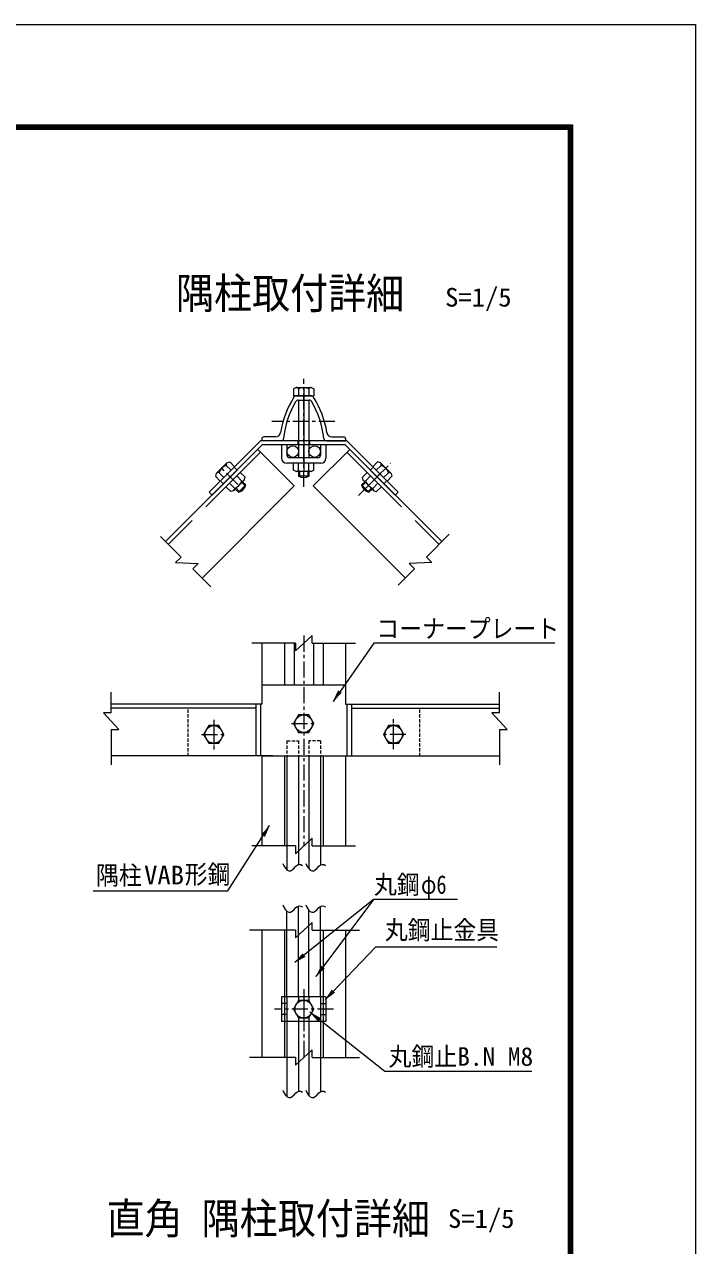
# Model space of a CAD drawing. Units: millimetres, scale not verified, with parts at other scales. Extents: x -4455 to 4455, y -3150 to 3150.
# Drawn here: x 2892 to 4455, y 308 to 3150 of the extents above; entities that cross this region are included whole.
import ezdxf
from ezdxf.enums import TextEntityAlignment as Align

# ---------------------------------------------------------------- set-up
doc = ezdxf.new("R2010")
doc.units = ezdxf.units.MM
doc.header["$LTSCALE"] = 30
for name, pattern in [('DASHED', [7.5, 6, -1.5]), ('USER1', [2, 1.25, -0.25, 0.25, -0.25]), ('USER2', [0.375, 0.25, -0.125]), ('USER3', [4.7625, 3.175, -1.5875])]:
    doc.linetypes.add(name, pattern=pattern)
doc.layers.add('0-0_7詳細', color=7, linetype='Continuous', lineweight=18)
doc.layers.add('0-E_D-TTL', color=7, linetype='Continuous', lineweight=9)
doc.styles.add('ＭＳ ゴシック', font='')
doc.styles.get('ＭＳ ゴシック').set_extended_font_data('MS Gothic')

msp = doc.modelspace()

# ---------------------------------------------------------------- linework, layer by layer
at = {"layer": '0-0_7詳細', "lineweight": 9}
for p, q in [((3524.62, 2305.24), (3518.74, 2301.84)), ((3524.62, 2305.24), (3559.9, 2305.24)), ((3559.9, 2305.24), (3565.78, 2301.84)), ((3518.74, 2301.84), (3518.74, 2286.04)), ((3518.74, 2286.04), (3565.78, 2286.04)), ((3542.26, 2286.04), (3519.77, 2286.04)), ((3559.05, 2286.04), (3525.48, 2286.04)), ((3529.7, 2275.54), (3554.83, 2275.54)), ((3530.26, 2301.84), (3530.26, 2286.04)), ((3530.26, 2275.54), (3530.26, 2141.44)), ((3554.26, 2301.84), (3554.26, 2286.04)), ((3554.26, 2275.54), (3554.26, 2141.44)), ((3565.78, 2301.84), (3565.78, 2286.04)), ((3476.42, 2190.04), (3449.26, 2190.04)), ((3608.1, 2190.04), (3635.26, 2190.04)), ((3445.74, 2171.44), (3220.62, 1946.32)), ((3441.76, 2181.04), (3322.28, 2061.56)), ((3445.74, 2171.44), (3329.07, 2054.77)), ((3519.99, 2075.98), (3435.13, 2160.83)), ((3642.76, 2181.04), (3441.76, 2181.04)), ((3444.76, 2185.54), (3444.76, 2181.04)), ((3489.52, 2181.04), (3444.76, 2181.04)), ((3638.79, 2171.44), (3445.74, 2171.44)), ((3564.54, 2075.98), (3649.39, 2160.83)), ((3595, 2181.04), (3639.76, 2181.04)), ((3638.79, 2171.44), (3863.91, 1946.32)), ((3638.79, 2171.44), (3755.46, 2054.77)), ((3639.76, 2185.54), (3639.76, 2181.04)), ((3642.76, 2181.04), (3762.25, 2061.56)), ((3363.6, 2130.03), (3370.16, 2131.79)), ((3370.16, 2131.79), (3381.34, 2120.61)), ((3714.37, 2131.79), (3703.19, 2120.61)), ((3720.92, 2130.03), (3714.37, 2131.79)), ((3338.65, 2105.08), (3336.9, 2098.53)), ((3363.6, 2130.03), (3338.65, 2105.08)), ((3345.04, 2106.67), (3356.22, 2095.5)), ((3381.34, 2120.61), (3348.07, 2087.35)), ((3361.23, 2074.2), (3394.49, 2107.46)), ((3362.01, 2123.64), (3373.19, 2112.47)), ((3405.71, 2096.24), (3394.49, 2107.46)), ((3565.78, 2128.84), (3518.74, 2128.84)), ((3518.74, 2112.97), (3518.74, 2128.84)), ((3524.5, 2109.64), (3518.74, 2112.97)), ((3560.02, 2109.64), (3524.5, 2109.64)), ((3530.26, 2111.7), (3530.26, 2128.84)), ((3530.26, 2109.64), (3530.26, 2098.98)), ((3554.26, 2111.7), (3554.26, 2128.84)), ((3554.26, 2109.64), (3554.26, 2098.98)), ((3560.02, 2109.64), (3565.78, 2112.97)), ((3565.78, 2112.97), (3565.78, 2128.84)), ((3678.81, 2096.24), (3690.04, 2107.46)), ((3723.3, 2074.2), (3690.04, 2107.46)), ((3703.19, 2120.61), (3736.45, 2087.35)), ((3722.51, 2123.64), (3711.34, 2112.47)), ((3720.92, 2130.03), (3745.87, 2105.08)), ((3739.48, 2106.67), (3728.31, 2095.5)), ((3745.87, 2105.08), (3747.63, 2098.53)), ((3519.99, 2075.98), (3305.47, 1861.47)), ((3336.9, 2098.53), (3348.07, 2087.35)), ((3381.49, 2070.22), (3369.37, 2082.34)), ((3378.88, 2064.69), (3403.99, 2089.81)), ((3398.46, 2087.19), (3386.34, 2099.31)), ((3390.49, 2061.23), (3407.46, 2078.2)), ((3399.92, 2085.74), (3407.46, 2078.2)), ((3403.99, 2089.81), (3405.71, 2096.24)), ((3554.26, 2098.98), (3530.26, 2098.98)), ((3564.54, 2075.98), (3779.05, 1861.47)), ((3684.61, 2085.74), (3677.07, 2078.2)), ((3694.04, 2061.23), (3677.07, 2078.2)), ((3680.53, 2089.81), (3678.81, 2096.24)), ((3705.65, 2064.69), (3680.53, 2089.81)), ((3686.06, 2087.19), (3698.18, 2099.31)), ((3703.03, 2070.22), (3715.15, 2082.34)), ((3747.63, 2098.53), (3736.45, 2087.35)), ((3329.07, 2054.77), (3322.28, 2061.56)), ((3372.45, 2062.97), (3361.23, 2074.2)), ((3378.88, 2064.69), (3372.45, 2062.97)), ((3382.95, 2068.77), (3390.49, 2061.23)), ((3701.58, 2068.77), (3694.04, 2061.23)), ((3705.65, 2064.69), (3712.07, 2062.97)), ((3712.07, 2062.97), (3723.3, 2074.2)), ((3755.46, 2054.77), (3762.25, 2061.56)), ((3444.76, 1710.21), (3444.76, 1567.72)), ((3497.26, 1710.21), (3497.26, 1612.72)), ((3519.76, 1710.21), (3519.76, 1612.72)), ((3564.76, 1710.21), (3564.76, 1612.72)), ((3587.26, 1710.21), (3587.26, 1612.72)), ((3639.76, 1710.21), (3639.76, 1567.72)), ((3444.76, 1612.72), (3639.76, 1612.72)), ((3444.76, 1567.72), (3094.02, 1567.72)), ((3431.16, 1567.72), (3431.16, 1447.72)), ((3441.76, 1567.72), (3441.76, 1447.72)), ((3639.76, 1567.72), (3998.37, 1567.72)), ((3642.76, 1567.72), (3642.76, 1447.72)), ((3653.37, 1567.72), (3653.37, 1447.72)), ((3431.16, 1558.72), (3094.02, 1558.72)), ((3653.37, 1558.72), (3996.12, 1558.72)), ((3470.17, 1447.72), (3094.02, 1447.72)), ((3444.76, 1447.72), (3444.76, 1238.06)), ((3444.76, 1447.72), (3639.76, 1447.72)), ((3497.26, 1447.72), (3497.26, 1238.06)), ((3503.31, 1447.72), (3503.31, 1182.16)), ((3530.31, 1447.72), (3530.31, 1194.54)), ((3554.21, 1447.72), (3554.21, 1184.94)), ((3581.21, 1447.72), (3581.21, 1193.55)), ((3587.26, 1447.72), (3587.26, 1238.06)), ((3616.6, 1447.72), (3998.37, 1447.72)), ((3639.76, 1447.72), (3639.76, 1238.06)), ((3503.31, 886.8), (3503.31, 1085.74)), ((3530.31, 886.8), (3530.31, 1098.11)), ((3554.21, 886.8), (3554.21, 1088.51)), ((3581.21, 886.8), (3581.21, 1097.12)), ((3444.76, 1041.97), (3444.76, 745.84)), ((3497.26, 1041.97), (3497.26, 745.84)), ((3587.26, 1041.97), (3587.26, 745.84)), ((3639.76, 1041.97), (3639.76, 745.84)), ((3593.86, 886.8), (3490.66, 886.8)), ((3490.66, 886.8), (3490.66, 829.8)), ((3593.86, 886.8), (3593.86, 829.8)), ((3593.86, 829.8), (3490.66, 829.8)), ((3503.31, 829.8), (3503.31, 654.48)), ((3530.31, 829.8), (3530.31, 666.86)), ((3554.21, 829.8), (3554.21, 657.26)), ((3581.21, 829.8), (3581.21, 665.87))]:
    msp.add_line(p, q, dxfattribs=at)
at = {"layer": '0-0_7詳細', "color": 1, "linetype": 'USER1'}
for p, q in [((3542.26, 2073.59), (3542.26, 2325.37)), ((3542.26, 2304.06), (3542.26, 2145.48)), ((3542.26, 2288.84), (3542.26, 2157.22)), ((3542.26, 2256.86), (3542.26, 2109.54)), ((3614.81, 2226.34), (3468.08, 2226.34)), ((3542.26, 2241.77), (3542.26, 2109.54)), ((3542.26, 2152.71), (3542.26, 2118.32)), ((3389.22, 2079.47), (3348.05, 2120.64)), ((3389.22, 2079.47), (3348.05, 2120.64)), ((3669.72, 2053.88), (3744.7, 2128.86)), ((3695.3, 2079.47), (3736.48, 2120.64)), ((3695.3, 2079.47), (3736.48, 2120.64)), ((3542.26, 1727.62), (3542.26, 1238.06)), ((3332.79, 1531.9), (3332.79, 1462.51)), ((3332.79, 1521.68), (3332.79, 1473.84)), ((3513.7, 1522.72), (3570.82, 1522.72)), ((3751.74, 1463.53), (3751.74, 1532.92)), ((3751.74, 1473.75), (3751.74, 1521.59)), ((3304.23, 1497.71), (3361.35, 1497.71)), ((3780.3, 1497.71), (3723.18, 1497.71)), ((3542.26, 904.7), (3542.26, 745.84)), ((3542.26, 896.43), (3542.26, 819.86)), ((3611.8, 858.3), (3474.46, 858.3))]:
    msp.add_line(p, q, dxfattribs=at)
at = {"layer": '0-0_7詳細', "color": 3}
for p, q in [((3490.66, 2171.44), (3490.66, 2140.84)), ((3503.26, 2171.44), (3490.66, 2171.44)), ((3503.26, 2171.44), (3503.26, 2147.44)), ((3581.26, 2171.44), (3581.26, 2147.44)), ((3593.86, 2171.44), (3581.26, 2171.44)), ((3593.86, 2171.44), (3593.86, 2140.84)), ((3575.26, 2141.44), (3509.26, 2141.44)), ((3581.86, 2128.84), (3502.66, 2128.84))]:
    msp.add_line(p, q, dxfattribs=at)
at = {"layer": '0-0_7詳細', "color": 1, "linetype": 'USER2'}
for p, q in [((3528.76, 2181.04), (3528.76, 2171.44)), ((3555.76, 2181.04), (3555.76, 2171.44)), ((3387.4, 2113.1), (3380.61, 2119.89)), ((3387.4, 2113.1), (3380.61, 2119.89)), ((3697.12, 2113.1), (3703.91, 2119.89)), ((3697.12, 2113.1), (3703.91, 2119.89)), ((3355.58, 2081.28), (3348.79, 2088.07)), ((3355.58, 2081.28), (3348.79, 2088.07)), ((3728.94, 2081.28), (3735.73, 2088.07)), ((3728.94, 2081.28), (3735.73, 2088.07))]:
    msp.add_line(p, q, dxfattribs=at)
at = {"layer": '0-0_7詳細', "color": 3, "linetype": 'DASHED'}
for p, q in [((3441.5, 2154.47), (3226.98, 1939.96)), ((3643.03, 2154.47), (3857.54, 1939.96))]:
    msp.add_line(p, q, dxfattribs=at)
at = {"layer": '0-0_7詳細', "color": 1}
for p, q in [((3532.66, 2109.64), (3532.66, 2097.77)), ((3551.86, 2109.64), (3551.86, 2097.77)), ((3398.22, 2084.04), (3406.62, 2075.65)), ((3686.3, 2084.04), (3677.91, 2075.65)), ((3384.65, 2070.46), (3393.04, 2062.07)), ((3699.88, 2070.46), (3691.49, 2062.07)), ((3704.69, 1113.43), (3570.28, 933.89))]:
    msp.add_line(p, q, dxfattribs=at)
at = {"layer": '0-0_7詳細', "color": 4}
for p, q in [((3827.85, 1910.27), (3881.29, 1963.7)), ((3256.67, 1910.27), (3208.81, 1958.13)), ((3256.67, 1910.27), (3243.94, 1897.54)), ((3827.85, 1910.27), (3840.58, 1897.54)), ((3243.94, 1897.54), (3296.82, 1895.58)), ((3284.09, 1882.85), (3296.82, 1895.58)), ((3284.09, 1882.85), (3325.93, 1841.01)), ((3800.44, 1882.85), (3762.29, 1844.7)), ((3840.58, 1897.54), (3787.71, 1895.58)), ((3800.44, 1882.85), (3787.71, 1895.58)), ((3522.88, 1710.21), (3421.57, 1710.21)), ((3522.88, 1692.21), (3561.65, 1728.21)), ((3522.88, 1710.21), (3522.88, 1692.21)), ((3561.65, 1710.21), (3561.65, 1728.21)), ((3561.65, 1710.21), (3662.96, 1710.21)), ((3094.02, 1548.22), (3094.02, 1595.74)), ((3998.37, 1548.22), (3998.37, 1595.74)), ((3076.02, 1548.22), (3112.02, 1509.45)), ((3094.02, 1548.22), (3076.02, 1548.22)), ((3980.37, 1548.22), (4016.37, 1509.45)), ((3998.37, 1548.22), (3980.37, 1548.22)), ((3094.02, 1509.45), (3094.02, 1426.92)), ((3094.02, 1509.45), (3112.02, 1509.45)), ((3998.37, 1509.45), (3998.37, 1426.92)), ((3998.37, 1509.45), (4016.37, 1509.45)), ((3522.88, 1220.06), (3561.65, 1256.06)), ((3561.65, 1238.06), (3561.65, 1256.06)), ((3522.88, 1238.06), (3421.57, 1238.06)), ((3522.88, 1238.06), (3522.88, 1220.06)), ((3561.65, 1238.06), (3662.96, 1238.06)), ((3522.88, 1023.97), (3561.65, 1059.97)), ((3561.65, 1041.97), (3561.65, 1059.97)), ((3522.88, 1041.97), (3415.68, 1041.97)), ((3522.88, 1041.97), (3522.88, 1023.97)), ((3561.65, 1041.97), (3671.84, 1041.97)), ((3522.88, 745.84), (3415.68, 745.84)), ((3522.88, 727.84), (3561.65, 763.84)), ((3522.88, 745.84), (3522.88, 727.84)), ((3561.65, 745.84), (3561.65, 763.84)), ((3561.65, 745.84), (3671.84, 745.84))]:
    msp.add_line(p, q, dxfattribs=at)
at = {"layer": '0-0_7詳細', "color": 3, "linetype": 'USER2'}
for p, q in [((3272.79, 1555.72), (3272.79, 1447.72)), ((3811.74, 1555.72), (3811.74, 1447.72)), ((3503.31, 1483.06), (3503.31, 1447.72)), ((3503.31, 1483.06), (3530.31, 1483.06)), ((3530.31, 1483.06), (3530.31, 1447.72)), ((3581.21, 1483.06), (3554.21, 1483.06)), ((3554.21, 1483.06), (3554.21, 1447.72)), ((3581.21, 1483.06), (3581.21, 1447.72))]:
    msp.add_line(p, q, dxfattribs=at)
at = {"layer": '0-0_7詳細', "color": 1, "linetype": 'USER3'}
for p, q in [((3503.26, 886.8), (3503.26, 829.8)), ((3530.31, 886.8), (3530.31, 878.34)), ((3554.21, 886.8), (3554.21, 878.34)), ((3581.26, 886.8), (3581.26, 829.8)), ((3503.26, 871.05), (3490.66, 871.05)), ((3581.26, 871.05), (3593.86, 871.05)), ((3503.26, 845.55), (3490.66, 845.55)), ((3530.31, 838.26), (3530.31, 829.8)), ((3554.21, 838.26), (3554.21, 829.8)), ((3581.26, 845.55), (3593.86, 845.55))]:
    msp.add_line(p, q, dxfattribs=at)
at = {"layer": '0-0_7詳細', "lineweight": 9}
for points in [[(4126.89, 1710.21), (3705.55, 1710.21), (3610.55, 1574.38)], [(3900.25, 1113.43), (3704.69, 1113.43), (3521.33, 966.7)], [(3992.1, 1002.4), (3709.55, 1002.4), (3592.04, 879.9)], [(4073.36, 712.73), (3731.05, 712.73), (3556.79, 850.98)]]:
    msp.add_lwpolyline(points, dxfattribs=at)
at = {"layer": '0-0_7詳細', "color": 3}
for points in [[(3565.78, 1522.72), (3554.02, 1543.09), (3530.5, 1543.09), (3518.74, 1522.72), (3530.5, 1502.35), (3554.02, 1502.35)], [(3356.31, 1497.71), (3344.55, 1518.08), (3321.03, 1518.08), (3309.27, 1497.71), (3321.03, 1477.35), (3344.55, 1477.35)], [(3728.22, 1497.71), (3739.98, 1477.35), (3763.5, 1477.35), (3775.26, 1497.71), (3763.5, 1518.08), (3739.98, 1518.08)], [(3565.78, 858.3), (3554.02, 878.67), (3530.5, 878.67), (3518.74, 858.3), (3530.5, 837.93), (3554.02, 837.93)]]:
    msp.add_lwpolyline(points, close=True, dxfattribs=at)
at = {"layer": '0-0_7詳細', "color": 1}
msp.add_lwpolyline([(3051.89, 1133.95), (3365.8, 1133.95), (3462.77, 1285.4)], dxfattribs=at)
at = {"layer": '0-0_7詳細', "color": 4}
for points in [[(3493.72, 1197.14), (3495.99, 1192.01), (3499.66, 1185.99), (3503.46, 1182.01), (3507.37, 1180.08), (3511.39, 1180.2), (3515.53, 1182.36), (3519.78, 1186.56), (3524.01, 1191), (3528.08, 1193.83), (3532, 1195.08), (3535.75, 1194.73), (3539.35, 1192.79), (3539.72, 1192.41)], [(3547.26, 1197.14), (3549.53, 1192.01), (3553.21, 1185.99), (3557, 1182.01), (3560.91, 1180.08), (3564.94, 1180.2), (3569.07, 1182.36), (3573.32, 1186.56), (3577.56, 1191), (3581.63, 1193.83), (3585.54, 1195.08), (3589.3, 1194.73), (3592.89, 1192.79), (3593.27, 1192.41)], [(3493.72, 1100.71), (3495.99, 1095.58), (3499.66, 1089.56), (3503.46, 1085.58), (3507.37, 1083.65), (3511.39, 1083.77), (3515.53, 1085.93), (3519.78, 1090.13), (3524.01, 1094.57), (3528.08, 1097.4), (3532, 1098.65), (3535.75, 1098.3), (3539.35, 1096.36), (3539.72, 1095.98)], [(3547.26, 1100.71), (3549.53, 1095.58), (3553.21, 1089.56), (3557, 1085.58), (3560.91, 1083.65), (3564.94, 1083.77), (3569.07, 1085.93), (3573.32, 1090.13), (3577.56, 1094.57), (3581.63, 1097.4), (3585.54, 1098.65), (3589.3, 1098.3), (3592.89, 1096.36), (3593.27, 1095.98)], [(3493.72, 669.46), (3495.99, 664.33), (3499.66, 658.31), (3503.46, 654.33), (3507.37, 652.4), (3511.39, 652.52), (3515.53, 654.68), (3519.78, 658.88), (3524.01, 663.32), (3528.08, 666.15), (3532, 667.4), (3535.75, 667.05), (3539.35, 665.11), (3539.72, 664.73)], [(3547.26, 669.46), (3549.53, 664.33), (3553.21, 658.31), (3557, 654.33), (3560.91, 652.4), (3564.94, 652.52), (3569.07, 654.68), (3573.32, 658.88), (3577.56, 663.32), (3581.63, 666.15), (3585.54, 667.4), (3589.3, 667.05), (3592.89, 665.11), (3593.27, 664.73)]]:
    msp.add_lwpolyline(points, dxfattribs=at)
at = {"layer": '0-0_7詳細', "color": 3}
for centre, radius in [((3516.81, 2156.07), 13.5), ((3567.71, 2156.07), 13.5), ((3542.26, 1522.72), 20.4), ((3332.79, 1497.71), 20.4), ((3751.74, 1497.71), 20.4), ((3542.26, 858.3), 20.4)]:
    msp.add_circle(centre, radius, dxfattribs=at)
at = {"layer": '0-0_7詳細', "lineweight": 9}
for centre, radius, start, end in [((3524.93, 2299.36), 5.88, 24.94299, 92.968), ((3542.26, 2282.33), 22.91, 58.40741, 121.59259), ((3559.6, 2299.36), 5.88, 87.032, 155.05701), ((3712.06, 2163.31), 226.8, 148.30182, 170.6662), ((3525.48, 2278.54), 7.5, 90, 148.30182), ((3529.7, 2268.04), 7.5, 90, 150.13204), ((3554.83, 2268.04), 7.5, 29.86796, 90), ((3559.05, 2278.54), 7.5, 31.69818, 90), ((3372.46, 2163.31), 226.8, 9.3338, 31.69818), ((3712.06, 2163.31), 217.8, 150.13204, 173.91336), ((3372.46, 2163.31), 217.8, 6.08664, 29.86796), ((3449.26, 2185.54), 4.5, 90, 180), ((3476.42, 2202.04), 12, 270, 350.6662), ((3608.1, 2202.04), 12, 189.3338, 270), ((3635.26, 2185.54), 4.5, 0, 90), ((3489.52, 2187.04), 6, 270, 353.91336), ((3595, 2187.04), 6, 186.08664, 270), ((3343.03, 2101.15), 5.88, 69.94299, 137.968), ((3367.33, 2101.36), 22.91, 103.40741, 166.59259), ((3367.54, 2125.66), 5.88, 132.032, 200.05701), ((3524.5, 2118.73), 9.09, 270, 309.3382), ((3542.26, 2145.64), 36, 250.52878, 289.47122), ((3560.02, 2118.73), 9.09, 230.6618, 270), ((3716.98, 2125.66), 5.88, 339.94299, 47.968), ((3717.2, 2101.36), 22.91, 13.40741, 76.59259), ((3741.5, 2101.15), 5.88, 42.032, 110.05701), ((3365.98, 2102.71), 36, 295.52878, 334.47122), ((3384.27, 2084.41), 24, 285, 345), ((3397.57, 2096.24), 9.09, 275.6618, 315), ((3542.26, 2119.76), 24, 240, 300), ((3700.25, 2084.41), 24, 195, 255), ((3686.96, 2096.24), 9.09, 225, 264.3382), ((3718.55, 2102.71), 36, 205.52878, 244.47122), ((3372.45, 2071.12), 9.09, 315, 354.3382), ((3712.08, 2071.12), 9.09, 185.6618, 225)]:
    msp.add_arc(centre, radius, start, end, dxfattribs=at)
at = {"layer": '0-0_7詳細', "color": 3}
for centre, radius, start, end in [((3502.66, 2140.84), 12, 180, 270), ((3509.26, 2147.44), 6, 180, 270), ((3575.26, 2147.44), 6, 270, 0), ((3581.86, 2140.84), 12, 270, 0)]:
    msp.add_arc(centre, radius, start, end, dxfattribs=at)
at = {"layer": '0-0_7詳細'}
for points in [[(3609.4, 1572.74), (3622.33, 1600.31), (3630.87, 1594.34)], [(3519.77, 965.45), (3539.94, 988.27), (3546.45, 980.13)], [(3590.65, 878.46), (3607.66, 903.71), (3615.18, 896.5)], [(3555.22, 852.23), (3581.96, 837.66), (3575.48, 829.5)]]:
    msp.add_solid(points, dxfattribs=at)
at = {"layer": '0-0_7詳細', "color": 1}
for points in [[(3463.85, 1287.08), (3452.06, 1259.01), (3443.28, 1264.63)], [(3569.09, 932.28), (3582.89, 959.42), (3591.23, 953.18)]]:
    msp.add_solid(points, dxfattribs=at)
at = {"layer": '0-E_D-TTL', "color": 2, "lineweight": 18}
msp.add_lwpolyline([(-4454.85, 3150.21), (4454.85, 3150.21), (4454.85, -3150.21), (-4454.85, -3150.21)], close=True, dxfattribs=at)
at = {"layer": '0-E_D-TTL'}
for points in [[(-4168.47, 2916.87), (4168.47, 2916.87), (4168.47, -2916.87), (-4168.47, -2916.87)], [(-4165.81, 2914.21), (4165.81, 2914.21), (4165.81, -2914.21), (-4165.81, -2914.21)], [(-4163.16, 2911.56), (4163.16, 2911.56), (4163.16, -2911.56), (-4163.16, -2911.56)], [(-4160.51, 2908.91), (4160.51, 2908.91), (4160.51, -2908.91), (-4160.51, -2908.91)], [(-4157.86, 2906.26), (4157.86, 2906.26), (4157.86, -2906.26), (-4157.86, -2906.26)]]:
    msp.add_lwpolyline(points, close=True, dxfattribs=at)

# ---------------------------------------------------------------- texts
at = {"layer": '0-0_7詳細', "style": 'ＭＳ ゴシック', "width": 0.9}
for s, height, p in [('隅柱取付詳細', 72.14, (3244.85, 2466.74)), ('直角 隅柱取付詳細', 72.16, (3083.25, 313.2))]:
    msp.add_text(s, height=height, dxfattribs=at).set_placement(p, align=Align.BOTTOM_LEFT)
at = {"layer": '0-0_7詳細', "color": 3, "style": 'ＭＳ ゴシック'}
for s, width, p in [('S=1/5', 1.05, (3871.63, 2480.44)), ('コーナープレート', 0.9, (3711.6, 1709.31)), ('隅柱', 0.9, (3058.55, 1134.78)), ('形鋼', 0.9, (3265.11, 1137.3)), ('VAB', 1.05, (3170.64, 1135.59)), ('丸鋼', 0.9, (3705.94, 1113.59)), ('φ6', 0.8, (3815.47, 1113.59)), ('丸鋼止金具', 0.9, (3731.27, 1007.8)), ('丸鋼止', 0.9, (3740.07, 713.38)), ('S=1/5', 1.05, (3878.3, 335.99))]:
    msp.add_text(s, height=43.33, dxfattribs=dict(at, width=width)).set_placement(p, align=Align.BOTTOM_LEFT)
msp.add_text('B.N M8', height=43.33, dxfattribs=at).set_placement((3899.8, 713.38), align=Align.BOTTOM_LEFT)

doc.saveas('drawing.dxf')
